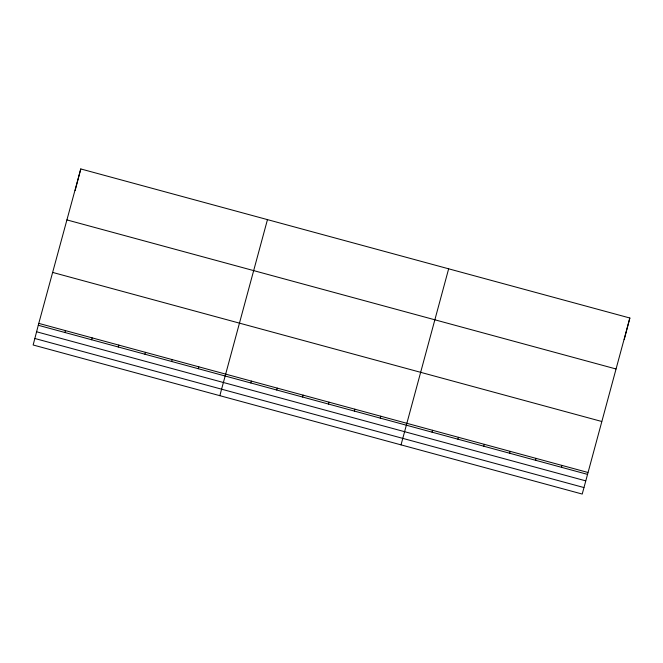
<?xml version="1.0" encoding="UTF-8"?>
<svg xmlns="http://www.w3.org/2000/svg" width="663" height="663" viewBox="0 0 663 663"><rect width="100%" height="100%" fill="white"/><g stroke="black" fill="none" stroke-linecap="round" stroke-linejoin="round"><path stroke-width="0.99" d="M38.777 323.378L33.15 344.992L582.222 494.059L629.85 318.008L80.778 168.941L38.777 323.378L587.857 472.446M75.143 190.554L80.778 168.941M64.957 332.511L65.446 330.622M91.627 339.754L92.116 337.865M118.296 346.998L118.785 345.1M144.965 354.233L145.454 352.343M171.634 361.476L172.123 359.578M198.303 368.711L198.801 366.821M219.834 395.678L267.462 219.627M250.854 382.982L251.352 381.092M276.744 390.01L277.233 388.12M302.626 397.038L303.124 395.14M328.516 404.065L329.005 402.168M354.398 411.093L354.887 409.195M380.28 418.121L380.777 416.223M401.032 444.865L448.652 268.813M432.052 432.168L432.549 430.279M457.934 439.196L458.431 437.307M483.824 446.224L484.313 444.334M509.706 453.252L510.203 451.362M535.596 460.279L536.085 458.39M561.478 467.307L561.967 465.418M624.223 339.622L629.85 318.008M66.913 219.909L615.993 368.968M52.642 272.418L601.714 421.477M38.288 325.276L587.36 474.335M36.589 331.782L585.669 480.841M34.849 338.486L583.921 487.545"/></g></svg>
